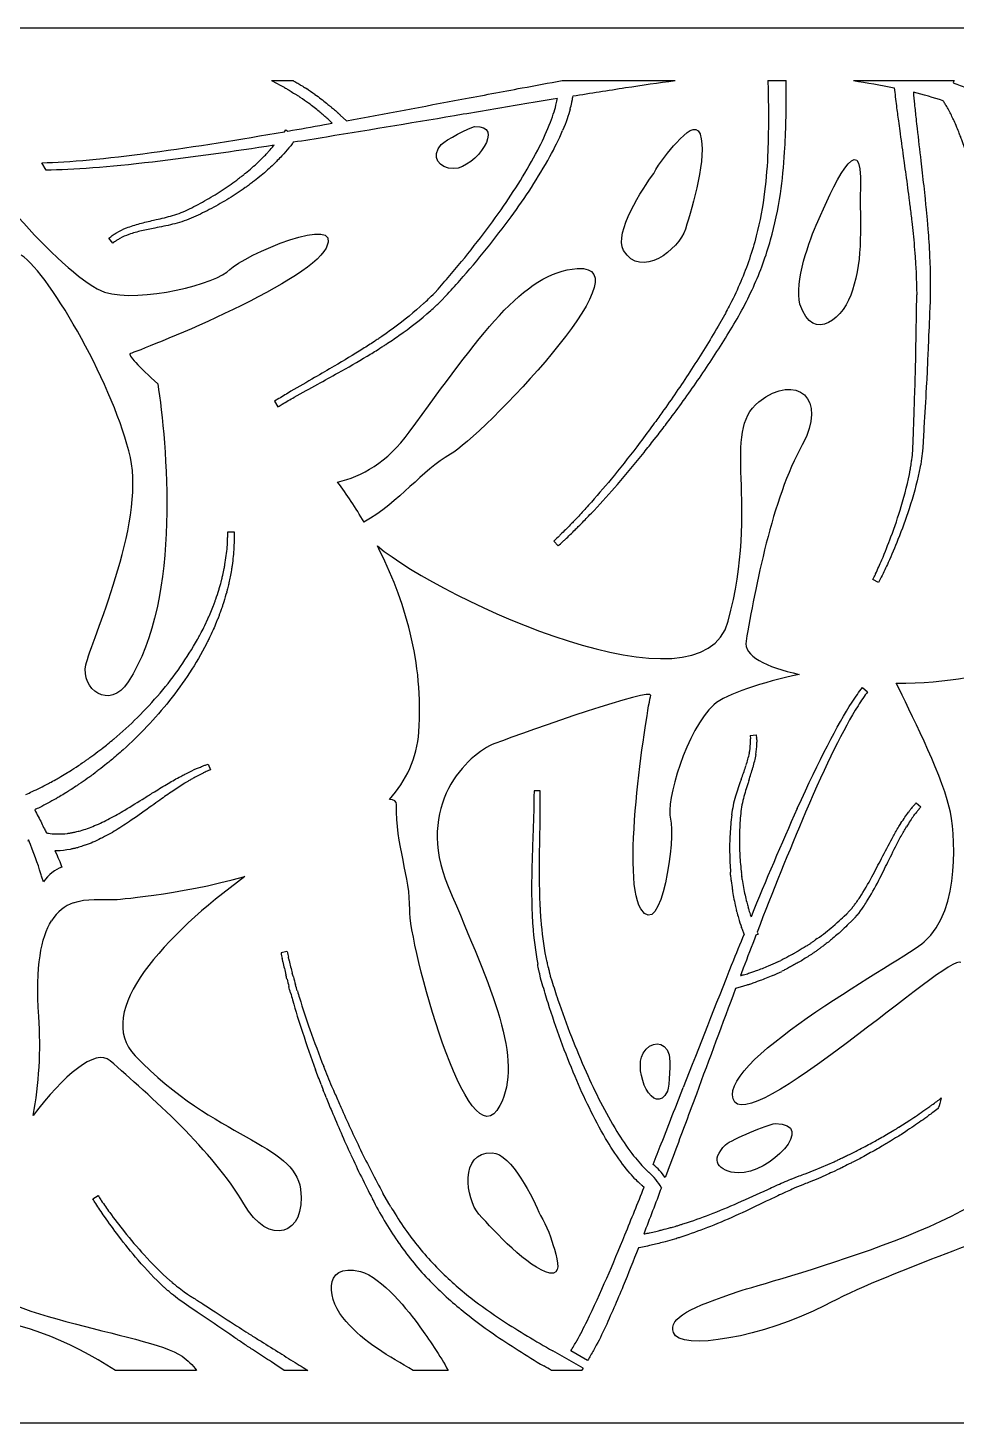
# Model space of a CAD drawing. Header units: metres. Extents: x -136 to 12250, y 0 to 1406.
# Drawn here: x 7691 to 8627, y 0 to 1406 of the extents above; entities that cross this region are included whole.
import ezdxf

# ---------------------------------------------------------------- set-up
doc = ezdxf.new("R2010")
doc.units = ezdxf.units.M
doc.layers.add('PDF_Geometry', color=7, linetype='Continuous')

msp = doc.modelspace()

# ---------------------------------------------------------------- linework, layer by layer
at = {"lineweight": -2}
for p, q in [((0, 1406.3), (12250, 1406.3)), ((7709.5, 1262.9), (7705.3, 1270.4)), ((8532.5, 741.3), (8537.7, 737.1)), ((12250, 0), (0, 0))]:
    msp.add_line(p, q, dxfattribs=at)
for points in [[(7936.8, 1353.2), (7958.5, 1353.2)], [(8230, 1353.2), (8343.6, 1353.2)], [(8437.2, 1353.2), (8455.7, 1353.2)], [(8523.4, 1353.2), (8625, 1353.2)], [(7861.2, 53.1), (7779.4, 53.1)], [(7973.4, 53.1), (7949.7, 53.1)], [(8114.8, 53.1), (8079.6, 53.1)], [(8249.4, 53.1), (8219, 53.1)]]:
    msp.add_lwpolyline(points, dxfattribs=at)
at = {"layer": 'PDF_Geometry', "lineweight": -2}
for p, q in [((8419.3, 693.2), (8425.4, 693.8)), ((8425.7, 691.5), (8425.7, 691.4)), ((8426, 688.6), (8426.1, 688.4)), ((8426.1, 684.7), (8426.1, 684.6)), ((8410.2, 648.5), (8411, 650.7)), ((8418.1, 647.8), (8417.3, 645.2)), ((8398.7, 574.3), (8398.7, 574.3)), ((8399.9, 550.9), (8399.8, 551.7)), ((8410.3, 556.5), (8410.5, 555.1)), ((8410.8, 552.1), (8410.9, 551)), ((8412.7, 539.9), (8412.7, 539.7)), ((8415.9, 525), (8415.9, 524.9)), ((8405.9, 515.4), (8405.6, 516.7)), ((8419.5, 512.8), (8419.5, 512.8)), ((8410.8, 499.2), (8410.7, 499.5)), ((8413.2, 492.9), (8413.2, 493)), ((7952.4, 475.4), (7946.4, 474)), ((7986.8, 341.4), (7989, 335.7)), ((7989, 335.7), (7989, 335.7)), ((8313.2, 256.6), (8313.2, 256.6)), ((8308.8, 240.8), (8308.9, 240.7)), ((8055.2, 221.2), (8049.1, 231.9)), ((8251, 55.5), (8220.3, 72.8)), ((8255.5, 63.1), (8238.5, 72.7)), ((8211.3, 57.7), (8211.5, 57.6))]:
    msp.add_line(p, q, dxfattribs=at)
for points in [[(7936.8, 1353.2), (7938.3, 1352.5, 0.000312), (7946.9, 1347.9, 0.001137), (7948.2, 1347.2, -0.003379), (7949.4, 1346.6), (7949.9, 1346.3, -0.006011), (7951.8, 1345.1, 0.004132), (7954.7, 1343.4, -0.001209), (7956.7, 1342.1, 0.002815), (7961.5, 1339.2, 0.002755), (7962.6, 1338.4)], [(7958.5, 1353.2, -0.000178), (7962.2, 1351.1, 0.001177), (7966.2, 1348.7), (7967.1, 1348.2, 0.001776), (7968.3, 1347.5)], [(7992.1, 1330.5, 0.003556), (7995.3, 1327.9, 0.002838), (7997.4, 1326.2, -0.008372), (8001.3, 1323), (8001.4, 1322.9, -0.001179), (8004.2, 1320.4, -0.00019), (8006.1, 1318.5), (8012.3, 1312.8, 0.001304), (8128.6, 1334.4, -0.000298), (8189.4, 1345.8, -0.001305), (8230, 1353.2, -0.001305)], [(8437.2, 1353.2), (8437.4, 1343.8, -0.015731), (8437.2, 1282.1, -0.021161), (8433.9, 1241.3, -0.032185), (8425.5, 1196.6, -0.037617), (8409.9, 1150.6, -0.01899), (8399.3, 1127.9, -0.00832), (8395.3, 1120.3, 0.002628), (8393.4, 1116.7), (8387, 1105.6, -0.01183), (8360.3, 1062.3, -0.009202), (8332.5, 1021.3, -0.005826), (8324.1, 1009.7, 0.002446), (8318.7, 1002.2, 0.000161), (8305.1, 984.1, -0.00922), (8279.2, 951.6, -0.009613), (8256.4, 925.1, -0.000532), (8251.3, 919.5, 0.000757), (8246.6, 914.3, -0.003805), (8240.8, 908.3, 0.002208), (8238, 905.3, -0.011867), (8228.3, 895.7, 0.002658), (8225.7, 893.1, -0.001086), (8221.3, 888.8), (8225.7, 884.1, -0.000529), (8230.3, 888.4, -0.001916), (8232.8, 890.7, 0.012509), (8243, 900.5, -0.001253), (8246.1, 903.6, 0.005002), (8251.8, 909.3, -0.000022), (8256.5, 914.3, 0.00084), (8262, 920, 0.009393), (8285.6, 946.2, 0.008911), (8312.4, 978.4, -0.000816), (8322.6, 991.3), (8326.5, 996.2), (8326.5, 996.3, -0.002295), (8331.6, 1003, 0.006532), (8340.9, 1015.3, 0.009593), (8369.9, 1055.9, 0.01217), (8397.9, 1099.2, 0.032801), (8422.6, 1145.1, 0.037733), (8440, 1192.7, 0.031896), (8449.8, 1239.1, 0.020595), (8454.1, 1281.2, 0.015839), (8455.8, 1343.8), (8455.8, 1344, -0.000198), (8455.7, 1353.2, -0.000198)], [(8237.9, 1324.5, 0.015388), (8239.5, 1331, -0.001916), (8239.9, 1332.8), (8240, 1333, -0.001839), (8240.4, 1335.6, 0.00272), (8240.8, 1337.7, -0.002577), (8293.8, 1346.1, -0.008086), (8343.6, 1353.2, -0.008086)], [(8523.4, 1353.2, -0.015392), (8564.6, 1345.9, -0.00022), (8566.8, 1327.7, 0.0044), (8568.8, 1312.5, -0.00113), (8570.1, 1302.6, -0.000327), (8573.7, 1276.9), (8574.6, 1270.3, 0.001559), (8576.3, 1258.4, -0.005247), (8579.7, 1232.1, 0.001909), (8580.6, 1225.7, -0.006344), (8582.3, 1211.3), (8583.2, 1202.2, 0.000303), (8584.6, 1189.5, -0.003585), (8585.6, 1175.7, 0.001013), (8586.2, 1167, -0.001402), (8586.4, 1164.4, 0.000282), (8586.6, 1161.4, 0.002291), (8586.7, 1157.7, 0.000013), (8586.8, 1155.7, 0.001163), (8587.1, 1144.1, 0.001369), (8587.2, 1141.4, 0.000456), (8587.3, 1138.2, 0.005751), (8587.3, 1137.1)], [(8625, 1353.2, -0.003186), (8624, 1351, -0.010172), (8638.4, 1345.5, 0.000516), (8644.8, 1342.9, -0.000581), (8649.2, 1341.1, 0.019511), (8651, 1342.2), (8651.2, 1342.4)], [(7974.2, 1330.3), (7974.2, 1330.3, 0.001121), (7965.8, 1336.3), (7965.7, 1336.4)], [(8621, 1320.7), (8620.9, 1320.8, 0.001391), (8618.2, 1325.9, -0.001675), (8616.9, 1328, 0.004767), (8615.8, 1329.8, 0.000069), (8614, 1332.8, 0.018124), (8583.9, 1341.5, 0.000277), (8585, 1329.6, 0.004873), (8586.6, 1314.6, -0.001512), (8587.7, 1304.8, -0.000185), (8591.4, 1272.4, 0.001338), (8592.8, 1260.2, -0.005059), (8595.7, 1233.9, 0.002385), (8596.4, 1226.1, -0.006845), (8597.7, 1212.8), (8598.5, 1203.3, -0.000017), (8599.5, 1190.8), (8599.5, 1190.7, -0.003851), (8600.2, 1176.5, 0.001054), (8600.6, 1167.8), (8600.7, 1165.9, -0.000786), (8600.9, 1162), (8600.9, 1161.9), (8600.9, 1161, -0.000743), (8600.9, 1156, -0.001578), (8600.9, 1147.1), (8600.9, 1144.2, 0.002229), (8600.9, 1140.9, -0.001055), (8600.9, 1138.2)], [(8223.5, 1328.3), (8223.5, 1328.3, 0.014293), (8224.8, 1334, -0.002001), (8225, 1335.1, 0.000555), (8192.3, 1329.7, 0.000359), (8129.9, 1319.2, -0.002036), (7992.2, 1296.3, -0.001175), (7958.8, 1291), (7958.8, 1291, 0.004036), (7957.7, 1289.5, -0.013767), (7954.5, 1285.6), (7954.2, 1285.3, -0.016338), (7947.3, 1277.3, -0.013333), (7942.6, 1272.5), (7941.7, 1271.5, -0.011622), (7937.4, 1267.3, -0.018304), (7924.9, 1256.4, -0.01121), (7917.8, 1250.8, 0.001663), (7914.2, 1248), (7913.5, 1247.5, 0.001407), (7910.3, 1245.3, -0.015252), (7893.9, 1234.5), (7893.9, 1234.4, -0.014959), (7876.3, 1224.4, -0.015256), (7858.2, 1215.5, -0.045045), (7839.3, 1208.9, -0.017022), (7821.4, 1205), (7819.1, 1204.5, 0.010475), (7805.8, 1201.8, 0.028846), (7793, 1198.1, 0.037942), (7784, 1194.1, 0.002451), (7780.8, 1192.2, 0.006375), (7779.6, 1191.3, -0.007551), (7778.6, 1190.6, -0.00509), (7776.7, 1189.2), (7772.8, 1194.3, 0.00036), (7774.7, 1195.8), (7774.8, 1195.8, 0.004235), (7775.4, 1196.4, -0.012799), (7777.1, 1197.6), (7777.3, 1197.8, 0.002745), (7779, 1198.8, -0.000179), (7780.5, 1199.8), (7780.6, 1199.9, -0.038702), (7790.5, 1204.7, -0.029364), (7804, 1209.1, -0.010031), (7817.8, 1212.4), (7820.5, 1213.1, 0.016658), (7837, 1217.2, 0.044392), (7854.2, 1223.9, 0.014381), (7871.5, 1233.2, 0.014734), (7888.2, 1243.4, 0.016664), (7903.6, 1254.4), (7904.7, 1255.3, 0.000334), (7907.2, 1257.1), (7908.1, 1257.8, -0.002572), (7910.7, 1260, 0.01109), (7917.1, 1265.4), (7917.3, 1265.5, 0.01788), (7928.7, 1276.3), (7928.8, 1276.3, 0.013597), (7932.4, 1280.1, -0.001366), (7933.5, 1281.3, 0.015526), (7937.6, 1285.9), (7937.7, 1286, 0.00697), (7939.4, 1288, -0.008938), (7816.9, 1271.1)], [(7815.7, 1280.6, 0.009362), (7949.9, 1301.7), (7951.3, 1303.7), (7953.2, 1302.3, 0.001306), (7990.1, 1308.8, 0.000146), (7998.1, 1310.2, 0.001346), (7995.7, 1312.5), (7993.6, 1314.6, 0.007886), (7989.6, 1318, -0.000709), (7988, 1319.3, -0.003198), (7984.8, 1322)], [(8095.1, 1133.1, -0.005698), (8097.9, 1135.9), (8099.7, 1137.7), (8101.1, 1139), (8101.2, 1139.1), (8101.3, 1139.3), (8104.8, 1143.1, 0.005947), (8118.4, 1158.8, 0.011236), (8144.4, 1190.9, 0.01167), (8168.2, 1223.1, 0.032297), (8205.2, 1283.1, 0.025279), (8216.8, 1308.3)], [(8624.2, 1314.1), (8624.2, 1314.1, -0.000846), (8623.4, 1315.8)], [(8729, 1128.3, 0.011168), (8691.5, 1179.3), (8689.7, 1181.7, -0.003434), (8672, 1205.1, -0.047203), (8655.5, 1233.3, -0.024525), (8644.2, 1261, -0.000355), (8635.5, 1285.8, 0.00379), (8632.7, 1293.4, 0.000209), (8631.6, 1296.5, -0.001234), (8630.2, 1300.1, 0.011927), (8627.8, 1306, -0.000044), (8627, 1307.9)], [(8090.6, 1128.8), (8090.5, 1128.8, -0.029316), (8059.8, 1103.7, -0.009835), (8047.9, 1095.3, 0.001391), (8044.2, 1092.7, 0.000554), (8040.5, 1090.2, -0.007401), (8028.8, 1082.8, -0.008883), (8000.1, 1065.4, -0.000788), (7980.3, 1053.9, 0.003317), (7956.4, 1040, 0.004412), (7944.2, 1032.6), (7939.9, 1030), (7943.3, 1024.5, -0.002464), (7947.6, 1027.1, -0.0057), (7959.8, 1034.1, -0.003316), (7983.4, 1047.2, 0.001054), (8003.9, 1058.6, 0.008472), (8033.3, 1075.5, 0.006377), (8045.2, 1082.8, -0.001713), (8049, 1085.3), (8049.1, 1085.3, 0.000293), (8052.1, 1087.3, 0.009533), (8065.2, 1096.2, 0.029692), (8097.3, 1121.4, 0.016441), (8102.3, 1125.9, -0.004905), (8105, 1128.4), (8108.3, 1131.6), (8112.5, 1136.1, 0.006473), (8126.6, 1151.7, 0.011969), (8153.6, 1183.7, 0.012091), (8178.3, 1215.8, 0.0327), (8217.5, 1276.6, 0.024928), (8230.3, 1302.9)], [(8583.2, 980), (8583.5, 984), (8583.7, 987.9, -0.003371), (8583.8, 992.1, -0.001146), (8584, 998.1, 0.001491), (8584.2, 1003.2, -0.000165), (8584.7, 1018.6, 0.000448), (8585.7, 1049.2, 0.000369), (8586, 1059.9), (8586.1, 1061, 0.000712), (8586.3, 1072.9, 0.000475), (8586.7, 1096.7), (8586.7, 1099.1, -0.000239), (8587.1, 1120.6), (8587.1, 1123.2, 0.000005), (8587.3, 1132.5), (8587.3, 1135.4)], [(8600.9, 1137.2, -0.009905), (8600.9, 1135.1), (8600.8, 1132.1, -0.000604), (8600.3, 1120.3, -0.000165), (8599.7, 1104.9), (8599.3, 1096.4, 0.000654), (8598.5, 1076.4), (8598.3, 1072.5, -0.002004), (8597.8, 1060.6, -0.001352), (8597.2, 1048.8, -0.00027), (8594.9, 1009.1), (8594.5, 1002.7, -0.00049), (8594.1, 995.1), (8593.4, 983.3), (8593.1, 979.8)], [(8591.8, 969.7, -0.002074), (8591.1, 965.1), (8590.9, 964.4), (8590.5, 962.3, -0.000241), (8589.9, 959.3, -0.028324), (8579.6, 921.5, -0.015818), (8568.4, 890.6, -0.012172), (8558.5, 867.3, -0.010256), (8551.5, 852.6, -0.003481), (8548.8, 847.4), (8543.1, 850.3, -0.000314), (8545.6, 855.4), (8545.8, 856, 0.00944), (8552.1, 870.1, 0.012107), (8561.3, 893.4, 0.015994), (8571.7, 924, 0.028154), (8580.8, 961, 0.00083), (8581.3, 964.3), (8581.6, 966, 0.001406), (8582, 968.9, -0.001267), (8582.3, 971.1), (8582.3, 971.2)], [(7892.1, 882.9), (7892.1, 883, 0.020531), (7892.6, 892.2, -0.004628), (7892.7, 894.4, -0.002091), (7892.8, 898.5), (7899, 898.5, -0.003005), (7899, 894.3, 0.004295), (7899, 892, -0.021749), (7898.8, 882.5)], [(7885.9, 847.5, -0.003031), (7886.3, 849), (7886.7, 850.8, 0.002706), (7887.7, 854.7, 0.007), (7889.1, 861.5, -0.002345), (7889.9, 865.4)], [(7897.1, 864.3), (7897.1, 864.1, 0.004062), (7896.4, 859.9, -0.005885), (7895.2, 853.1), (7895.2, 853, -0.000682), (7893.9, 847.1), (7893.7, 846.1)], [(7689.2, 633.7, 0.011162), (7695.5, 636.6), (7695.6, 636.6, 0.014075), (7711.3, 644.3, -0.003831), (7714.5, 646.1, 0.00827), (7720.8, 649.5, -0.003935), (7724.3, 651.6, 0.011858), (7731.1, 655.7, -0.002576), (7733.1, 656.9, 0.010918), (7742.1, 662.8, -0.00082), (7747.3, 666.3), (7747.9, 666.6, -0.002268), (7750.6, 668.6, 0.000692), (7753.7, 670.8), (7753.7, 670.8, 0.011742), (7761.8, 676.8, -0.003416), (7765.6, 679.6), (7766.4, 680.3, -0.001049), (7771.6, 684.4, 0.011575), (7777.6, 689.4), (7777.7, 689.4, 0.019696), (7801.7, 711.3, 0.019812), (7824.5, 735.9, 0.022229), (7845, 762.5, 0.02604), (7862.2, 790), (7862.3, 790.1, 0.001764), (7863.2, 791.7, -0.002722), (7864.2, 793.5, -0.003716), (7865.6, 796.3), (7866, 796.9, -0.000934), (7869.5, 803.8), (7872.6, 810.7, -0.001599), (7873.6, 812.8), (7874.2, 814), (7875.6, 817.5, 0.000528), (7878.3, 824, -0.000083), (7879.6, 827.6, 0.000319), (7880.6, 830.5), (7880.6, 830.6)], [(7883.6, 839.7, -0.004066), (7884.7, 843.1), (7884.7, 843.1)], [(7888.6, 827.8, -0.002149), (7887.5, 824.1, 0.000984), (7886.5, 821.1), (7886.4, 820.9, 0.000049), (7885, 817.1, -0.000245), (7883.9, 814.1, 0.001764), (7883.2, 812.2, -0.00124), (7882.6, 810.5), (7882.5, 810.4, 0.00404), (7881.1, 807, -0.000396), (7878.1, 799.9), (7878, 799.7, 0.00082), (7875.2, 793.9), (7874.7, 792.6, -0.001031), (7873, 789), (7872.9, 788.9), (7872.3, 787.8, -0.002658), (7871.1, 785.4, -0.02713), (7854.2, 756.3, -0.022857), (7833.9, 728.2, -0.01975), (7811.2, 702, -0.020163), (7787.1, 678.6, -0.012256), (7781, 673.2, -0.000094), (7775, 668.1), (7774.9, 668, 0.003631), (7770.6, 664.6, -0.012077), (7762.8, 658.4, 0.001267), (7759.1, 655.6), (7756.9, 653.9, 0.000166), (7754.5, 652.1, -0.001534), (7751.1, 649.7, -0.010992), (7742.7, 643.9, 0.001409), (7739.9, 642, -0.01208), (7732.9, 637.5, 0.004011), (7729.4, 635.2, -0.008344), (7723.3, 631.6, 0.003649), (7719.6, 629.4), (7719.5, 629.4, -0.014596), (7703.1, 620.6, -0.007158), (7698.1, 618.1, -0.009905), (7704.9, 604.9, 0.00043), (7707.8, 599, -0.001807), (7709.9, 594.9, 0.019011), (7711.9, 594.6), (7712.1, 594.5)], [(7865.2, 661.3, -0.016232), (7869.6, 663.1, 0.006618), (7870.9, 663.5), (7871, 663.6, -0.004686), (7873.1, 664.3), (7875.3, 658.6, 0.000321), (7873.3, 657.7, -0.003751), (7872.1, 657.2, 0.015144), (7868, 655.3), (7867.9, 655.2, 0.012286), (7859.7, 651, 0.00009), (7857.9, 650, 0.001787), (7854.7, 648.2, 0.000706), (7851.7, 646.3, -0.001655), (7849.3, 644.9, 0.00846), (7837.3, 637.1, 0.005559), (7824.2, 628, 0.001433), (7816.2, 622.2, -0.006632), (7795.4, 607.6, -0.013946), (7780.2, 597.7, -0.022462), (7764.5, 589.1, -0.028742), (7748.9, 582.4), (7748.7, 582.4, 0.003048), (7746.6, 581.7)], [(7741.8, 596.5, -0.006037), (7744.2, 597.1, 0.027543), (7758.5, 602.2, 0.021744), (7773.6, 609.3, 0.013594), (7788.9, 617.9, 0.006224), (7809, 630.3, -0.001841), (7818.7, 636.3, -0.006465), (7832.6, 644.7, -0.010385), (7845.3, 651.9, -0.002207), (7849.4, 654), (7851.1, 654.9, -0.003873), (7856.4, 657.5)], [(8214.6, 464.5), (8214.6, 464.6, -0.029328), (8209.1, 502.3, -0.009999), (8208, 516.2, 0.001169), (8207.8, 520.5, 0.00092), (8207.6, 524.8, -0.006964), (8207.2, 538.1, -0.008832), (8207, 570.3, -0.000808), (8207.4, 592.3, 0.003223), (8207.7, 618.8, 0.004126), (8207.7, 632.5), (8207.6, 637.3), (8201.5, 637.3, -0.002815), (8201.4, 632.5, -0.005996), (8201.2, 618.9, -0.003441), (8200.3, 593, 0.000885), (8199.6, 570.5, 0.008357), (8199, 538, 0.006235), (8199.2, 524.6, -0.000886), (8199.3, 520.2), (8199.3, 520.1, -0.000045), (8199.4, 516.7, 0.009647), (8200.2, 501.5, 0.029653), (8205.2, 462.7)], [(8582.3, 620, -0.003757), (8584.7, 622.7, -0.003447), (8586.7, 625.1), (8591.4, 621.1, -0.003416), (8589.4, 618.7), (8589.3, 618.6, -0.002039), (8587.1, 615.9)], [(8475.3, 615.9, 0.009379), (8426.4, 495), (8427.3, 492.8), (8425.2, 491.9, 0.001219), (8412.4, 458.4, 0.000502), (8409.6, 451.1, 0.000276), (8412.7, 451.9), (8415.4, 452.6, 0.007999), (8420.2, 454.3, 0.000531), (8422.1, 454.9, -0.003332), (8425.8, 456.2)], [(7720.2, 593.8, 0.037274), (7731.1, 594.4, 0.002884), (7732.7, 594.6, -0.00267), (7734.3, 594.9, -0.00281), (7737.5, 595.5)], [(8522.6, 519.8), (8522.6, 519.9, -0.005094), (8524.1, 521.8, 0.009116), (8526.4, 524.7), (8526.9, 525.5, -0.001197), (8529.9, 529.8, 0.021381), (8542.1, 550.7, 0.004055), (8551.8, 569.2, -0.00702), (8562.4, 589.4, -0.006541), (8565.2, 594.2, 0.00486), (8566.9, 597.4, -0.007908), (8570, 602.5, 0.000785), (8571.3, 604.5), (8571.3, 604.6)], [(8529.3, 514.7, -0.003243), (8530.6, 516.3, 0.011287), (8533.2, 519.9), (8533.3, 520, 0.001407), (8536.8, 525.3), (8536.8, 525.3, 0.021273), (8549, 547.1, 0.00373), (8558.2, 565.5, -0.007472), (8568.6, 586.1, -0.007318), (8571.5, 591.6, 0.001543), (8572.9, 594.1, -0.007886), (8575.6, 598.8, 0.001338), (8577, 601.1)], [(7741.1, 580, 0.001968), (7737.5, 579.1), (7737.3, 579.1, 0.000541), (7733.8, 578.3, -0.038071), (7720.4, 576.8), (7720.3, 576.8, -0.003663), (7718.5, 576.7)], [(7706.8, 545.6, 0.004351), (7705.6, 549.3, -0.000588), (7704.3, 553.6)], [(8495.4, 494.6), (8495.4, 494.6, 0.000336), (8502.8, 500.7), (8505.1, 502.5), (8507.2, 504.5, 0.000858), (8514.3, 511.1), (8516.7, 513.3)], [(8522.6, 507), (8517.3, 501.8, -0.000312), (8511.1, 495.9), (8511, 495.7, 0.000936), (8506.9, 492.2, -0.000738), (8501.3, 487.5)], [(8520.1, 516.9, 0.007144), (8518.6, 515.3, 0.00815), (8517.8, 514.4)], [(8526.4, 511.2, 0.007691), (8525.1, 509.6), (8525, 509.5)], [(8487, 488.3), (8485.7, 487.4, -0.001532), (8483.1, 485.6, 0.002038), (8480.7, 483.8), (8480.5, 483.7, 0.004472), (8478.3, 482.1), (8477.5, 481.6, -0.002722), (8475.9, 480.7), (8473.9, 479.5, 0.000448), (8465.9, 474.6, 0.002153), (8464.7, 473.9, -0.002091), (8463.6, 473.2), (8463.1, 472.9, -0.004531), (8461.2, 472, 0.003146), (8458.4, 470.5, -0.003952), (8456.3, 469.4, 0.002429), (8451.5, 467, 0.002753), (8450.3, 466.3)], [(8492.9, 480.9, 0.001398), (8491.2, 479.7, -0.000168), (8488.9, 478, -0.001067), (8486.2, 476, -0.005525), (8484.9, 475, 0.002208), (8483.8, 474.2), (8483.7, 474.2), (8483.6, 474.1, -0.003446), (8481.1, 472.5, 0.000849), (8471.1, 466.1), (8471, 466.1, 0.003077), (8469.7, 465.3, -0.002369), (8468.6, 464.6), (8468.4, 464.5), (8467.8, 464.2, -0.003076), (8465.9, 463.1, 0.000664), (8461, 460.5, 0.000948), (8457, 458.3), (8456.2, 457.9, 0.005331), (8455, 457.2)], [(8437.9, 460.8), (8438, 460.9, 0.000969), (8447, 464.8), (8447.1, 464.8)], [(8288.9, 263.6, -0.024685), (8273.6, 287, -0.032664), (8242.9, 349.3, -0.012096), (8228.6, 385.5, -0.011995), (8215.6, 423.5, -0.006584), (8209.8, 442.8), (8208.1, 448.5), (8207.2, 452.9, 0.005699), (8206.4, 456.3)], [(8215.9, 458.7, -0.005757), (8216.8, 455), (8217.4, 452.6), (8217.8, 450.8), (8217.8, 450.7), (8217.8, 450.7), (8217.9, 450.5), (8219.4, 445.7, 0.005932), (8225.5, 426.8, 0.011107), (8239.1, 389.5, 0.011625), (8253.9, 354.1, 0.032329), (8285, 294, 0.025267), (8300.1, 271.9)], [(8429.3, 446, 0.00389), (8425.6, 444.7, 0.001784), (8423.1, 443.8, -0.009617), (8418.6, 442.1), (8418.4, 442.1, -0.000032), (8415, 441.1, 0.001371), (8412.5, 440.4), (8404.7, 438.1, 0.001317), (8365.1, 331.6, -0.000354), (8344.4, 276, -0.001024), (8333.8, 247.5, -0.001024)], [(8569, 298.2), (8569.1, 298.2), (8580.4, 305.5, 0.016702), (8595.4, 315.6, -0.001485), (8599.6, 318.6, 0.000073), (8602.6, 320.7, -0.001017), (8607.5, 324.2, 0.001151), (8612, 327.7, 0.001151)], [(8609, 317.1), (8603.6, 313.1, 0.002649), (8599.2, 309.9, -0.016705), (8584.3, 299.4, -0.001511), (8575.9, 293.7), (8573.2, 291.9)], [(8529.9, 276.1), (8529.9, 276.1, -0.001168), (8543.9, 283.5, 0.016048), (8549.6, 286.7), (8550.4, 287.2, 0.001875), (8556.9, 290.9), (8564.3, 295.3)], [(8567.9, 288.6), (8567.1, 288.1, -0.000943), (8562.8, 285.5), (8560.9, 284.3, -0.001373), (8557.6, 282.3, -0.000376), (8554.5, 280.4), (8553.6, 279.9, -0.016265), (8547.7, 276.4, -0.0002), (8533.9, 268.8)], [(8329.9, 237.2, -0.001677), (8312.1, 190.6, 0.001832), (8313.2, 190.9), (8313.3, 190.9, 0.000482), (8317.9, 191.8), (8321.3, 192.5, 0.008811), (8327, 193.9, -0.002766), (8330.6, 194.8, 0.010749), (8339, 197, 0.000256), (8341.1, 197.6, -0.002028), (8343.6, 198.3, 0.00655), (8346.8, 199.2, -0.001664), (8350.3, 200.3, 0.000067), (8352.8, 201.1, 0.014974), (8378.6, 210.2, 0.010844), (8407, 222, 0.004186), (8437.1, 235.6, -0.00339), (8452.7, 242.6, -0.001401), (8460.5, 245.9), (8460.8, 246), (8468.9, 249.1, -0.002805), (8474.9, 251.4, 0.008808), (8484.8, 255.2), (8504.2, 263.5, -0.001237), (8507.9, 265.3, 0.000981), (8511.3, 267, -0.000233), (8515.4, 268.9, -0.001131), (8519.5, 270.9)], [(8522.9, 263, 0.002531), (8519.2, 261.2, 0.000396), (8511.7, 257.4, -0.003022), (8507.9, 255.5), (8507.8, 255.5), (8504, 253.7, 0.000723), (8497, 250.6, -0.000734), (8488.4, 246.7, -0.009453), (8478.1, 242.5, 0.002381), (8472.4, 240.2), (8464.5, 237), (8463.2, 236.4, 0.000604), (8456.8, 233.5, 0.003691), (8441.4, 226.3), (8439, 225.2, -0.004252), (8411.4, 212.1, -0.010778), (8382.8, 199.6, -0.014304), (8356.5, 189.8), (8350.5, 187.7, -0.008111), (8346.7, 186.6, 0.004567), (8344.6, 185.9), (8343, 185.4, -0.013216), (8333.7, 182.8, 0.000798), (8330.8, 182, -0.009259), (8324, 180.3, -0.00128), (8317.9, 178.9), (8315.8, 178.4, -0.014425), (8309.3, 177.1), (8307.1, 176.7, 0.001587), (8306.7, 176.6, -0.004659), (8291.3, 138.2, -0.012024), (8272.2, 94.4, -0.019074), (8261.4, 73.3, -0.004128), (8255.5, 63.1, -0.004128)], [(7836.1, 130.4, -0.002693), (7832.7, 133.3), (7832.1, 133.7), (7830.6, 135.1, -0.000848), (7828.4, 137.1, -0.028299), (7802.4, 164.2, -0.0158), (7782.6, 188.7, -0.012045), (7768.3, 208.4, -0.010036), (7759.6, 221.4, -0.003596), (7756.6, 226.1), (7761.9, 229.4, 0.000714), (7764.8, 224.9), (7765.2, 224.4, 0.009226), (7773.7, 212.2, 0.012125), (7788.3, 193.2, 0.01621), (7808.4, 169.5, 0.028268), (7834.4, 143.8, 0.002788), (7836.8, 141.7), (7838.1, 140.6, 0.002444), (7840.3, 138.8, -0.001667), (7841.9, 137.5), (7842, 137.5)], [(7848.8, 132.4), (7852, 130.1), (7855.1, 128.1, -0.003517), (7858.5, 125.9, -0.001274), (7863.3, 122.8, 0.000868), (7867.5, 120.1, -0.000238), (7879.9, 112.1, 0.000407), (7904.6, 96.2, 0.000088), (7913.2, 90.6), (7914.1, 90, 0.000269), (7923.8, 84, 0.00029), (7943.2, 71.9), (7945.1, 70.7, -0.000243), (7962.7, 59.8), (7964.8, 58.4, -0.000264), (7972.4, 53.7), (7973.4, 53.1)], [(7949.7, 53.1, -0.000145), (7943.6, 57.1), (7936.7, 61.6, 0.000875), (7920.7, 72.2), (7917.5, 74.2, -0.001626), (7908, 80.5, -0.001219), (7898.6, 86.9, -0.000234), (7867, 108.4), (7862, 111.8, -0.000682), (7855.9, 116), (7846.5, 122.4), (7843.8, 124.3)], [(8251, 55.5, -0.000861), (8249.7, 53.5, -0.000162), (8249.4, 53.1)]]:
    msp.add_lwpolyline(points, format="xyb", dxfattribs=at)
for points in [[(8368.8, 1299.5), (8368.9, 1299.3)], [(8530.5, 1244.6), (8530.5, 1244.1)], [(8217.8, 151.1), (8217.5, 151.2)]]:
    msp.add_lwpolyline(points, dxfattribs=at)
for centre, radius, start, end in [((5917.1, -1629.7), 3615.5, 55.2011, 55.3655), ((8214.2, 752.4), 333.7, 164.6453, 165.1981), ((8511.4, 700.8), 92.4, 184.7642, 186.2029), ((8450.6, 692.8), 31.1, 183.6381, 185.7889), ((8363, 684.4), 56.8, 3.9536, 5.374), ((8800.6, 740.5), 378.1, 187.1051, 187.4514), ((8446.1, 693.5), 20.4, 185.8849, 188.1952), ((8387.4, 685.4), 38.8, 4.8001, 7.7719), ((8310.9, 697.3), 109.9, 341.8201, 348.4466), ((8356.8, 687.4), 62.9, 348.8985, 357.5656), ((8102.2, 689.4), 317.5, 359.1448, 359.7909), ((8356.7, 685.1), 69.4, 350.83, 359.6008), ((8635.4, 692.6), 209.4, 181.1455, 181.6789), ((8089.6, 676.5), 336.7, 1.3898, 1.6937), ((8123.3, 758.5), 307.2, 339.4503, 341.8838), ((8311, 693.4), 115.9, 343.6822, 350.3856), ((8652.6, 557.2), 259, 159.365, 163.2518), ((8097.3, 755.6), 338.4, 341.4193, 343.7433), ((8653.3, 565.6), 249.1, 161.3531, 165.1007), ((8507.3, 600.9), 107.3, 163.2156, 173.5134), ((8508.7, 604.2), 99.4, 165.1546, 175.3883), ((11505.6, -742.2), 3329.9, 155.8601, 157.9036), ((8714.2, 578), 315.4, 173.6226, 177.1368), ((8736.1, 587.3), 327.5, 175.6415, 178.9355), ((8524.4, 658.5), 69.4, 322.1614, 323.6856), ((8523.2, 658.2), 76.5, 322.8631, 324.5121), ((8728.4, 576.5), 329.8, 177.0048, 180.3751), ((8734.4, 587.5), 325.8, 178.96, 182.2701), ((7824.8, 542.5), 140.6, 161.1792, 161.841), ((8711.7, 578.4), 313, 180.7628, 184.2156), ((8683.6, 586.7), 275, 182.5336, 186.3069), ((8055.5, 526.5), 345.2, 4.1853, 4.8061), ((7882.3, 491.8), 521, 6.0287, 6.5089), ((11867.6, 942.5), 3478.8, 186.3947, 186.4435), ((7922.7, 479.8), 493.4, 7.9249, 8.298), ((8592.8, 566.9), 193.6, 186.0491, 188.6271), ((8615.6, 568.8), 216.4, 188.2242, 192.4316), ((8593.6, 573.3), 183.9, 187.9366, 190.4575), ((8615.2, 576), 205.7, 190.1636, 194.3652), ((8530.3, 548.9), 128.8, 191.9389, 194.4943), ((8509.6, 547.6), 96.4, 193.5872, 196.6276), ((8519.7, 543.2), 117.1, 193.7346, 196.8908), ((8557.7, 552.1), 156.1, 195.9698, 199.6813), ((8325.7, 492.7), 95.6, 15.6924, 16.6057), ((8507.6, 543.4), 93.3, 195.4432, 199.0875), ((8503.9, 539), 88.4, 197.2356, 198.8761), ((14472, -1964.5), 6538.2, 157.92312, 158.20781), ((8506.6, 532.1), 101.3, 198.9683, 201.7468), ((8354.7, 471.4), 62.4, 20.2342, 21.8114), ((49226.6, 9308.6), 42215, 192.07995, 192.08804), ((7607.9, 394.4), 347.7, 11.7176, 12.2637), ((8208.3, 517.4), 265.2, 191.4015, 194.3249), ((18935, 3058.9), 11282.3, 193.23767, 193.26785), ((7669.2, 400.6), 292.9, 12.9449, 13.6286), ((8225.9, 528.1), 278.3, 192.8471, 195.5489), ((7158.8, 255.3), 816.5, 13.6246, 13.9208), ((5550.2, -198.5), 2494.3, 15.062, 15.1523), ((23510.4, -5564.3), 16267.1, 158.25293, 158.72486), ((6761.1, 4178.7), 4089, 294.2756, 294.4151), ((8334.3, 538.9), 392.6, 193.4306, 194.5718), ((6599.1, 66.5), 1405.7, 15.1475, 15.4139), ((8381.9, 561.5), 437.6, 194.8023, 195.8489), ((6302.7, -58.6), 1732.1, 16.577, 16.7994), ((16747.3, 2838.8), 9114.3, 195.29973, 195.34746), ((8815.3, 672.5), 891.9, 196.0123, 198.1913), ((9823, 988.4), 1940.5, 196.5515, 196.7675), ((8810.4, 691.3), 885.3, 197.2677, 199.4414), ((9019.1, 739.1), 1106.3, 198.1753, 200.2552), ((9014.5, 764.6), 1102.2, 199.5028, 201.5732), ((3616.5, -1317.6), 4674.6, 20.7872, 20.9803), ((-619.6, -3148.8), 9296.5, 22.03689, 22.17071), ((7065.2, -64.8), 1016.3, 22.9217, 23.4257), ((-30997.6, 15718.1), 42248.4, 338.56938, 338.65174), ((7225.9, 26.8), 823.2, 21.4786, 22.0397), ((8511.8, 531.5), 558.2, 201.36, 202.8763), ((8523.8, 549.5), 566.4, 202.686, 204.0755), ((9142, 786.7), 1238, 202.4198, 204.6379), ((9181.8, 835.9), 1284, 203.7651, 205.886), ((-2740.4, 4631.8), 11894.2, 338.43881, 338.5469), ((8933.7, 692.3), 1009.3, 204.7007, 207.5133), ((8950.2, 726.5), 1027.9, 206.0355, 208.7621), ((8385.8, 328.4), 102.1, 224.6786, 227.8191), ((8274.4, 205), 73, 35.6046, 49.8007), ((8381.3, 320.8), 107.9, 223.4111, 226.8219), ((8165.5, 92.7), 206.1, 45.9414, 46.4421), ((8163.1, 68.7), 225.5, 49.0396, 49.6855), ((8274.4, 205), 64.2, 30.1426, 48.0788), ((8378.3, 399.5), 381.6, 207.0399, 214.549), ((3511.1, 2146.1), 5166.7, 337.7516, 338.3232), ((8412.3, 355.6), 154.5, 228.987, 229.7345), ((7057.1, -375.8), 1163, 30.6959, 30.8852), ((8261.7, 337.6), 237, 210.349, 212.3483), ((8329.9, 376.9), 315.7, 211.735, 216.1097), ((8329.6, 366.7), 322.9, 214.6558, 223.3078), ((8326, 373), 310.2, 215.9681, 224.5862), ((6905.8, 745.9), 1494.6, 334.5131, 338.1604), ((8346.3, 394.3), 339.6, 224.7351, 232.0988), ((8354.8, 391.7), 358.3, 223.4537, 230.7361), ((8440.8, 497.9), 494.9, 230.8075, 235.5125), ((8421.9, 490.6), 462.1, 232.0389, 236.9137), ((8682.2, 893.5), 941.7, 237.0247, 240.6316), ((7952.4, 249), 336, 330.3789, 334.2011), ((8693.6, 872), 946.5, 235.7216, 239.3617), ((7591.2, 462.5), 755.6, 328.946, 329.8455), ((-4746.4, -21820.3), 25427.3, 59.34274, 59.36259)]:
    msp.add_arc(centre, radius, start, end, dxfattribs=at)
for points in [[(7965.7, 1336.4), (7964.8, 1337.1), (7963.8, 1337.7), (7962.6, 1338.4)], [(7968.3, 1347.5), (7969.5, 1346.8), (7970.8, 1346), (7972, 1345.1)], [(7980.5, 1339.2), (7984.9, 1336.4), (7988.7, 1333.2), (7992.1, 1330.5)], [(7984.8, 1322), (7981.6, 1324.7), (7978.2, 1327.6), (7974.2, 1330.3)], [(8216.8, 1308.3), (8219.9, 1316.2), (8222.2, 1322.9), (8223.5, 1328.3)], [(8237.9, 1324.5), (8236.3, 1318.4), (8233.7, 1311.2), (8230.3, 1302.9)], [(8141.6, 1306.8), (8173.2, 1309.3), (8142.9, 1265), (8120.6, 1264.5)], [(8345, 1290.5), (8355.2, 1301.3), (8364, 1309.6), (8368.8, 1299.5)], [(8487.6, 1211.2), (8500.3, 1241), (8533.3, 1314), (8530.5, 1244.6)], [(8623.4, 1315.8), (8622.6, 1317.6), (8621.8, 1319.3), (8621, 1320.7)], [(8627, 1307.9), (8626, 1310.1), (8625.2, 1312.2), (8624.2, 1314.1)], [(8107.9, 1288.8), (8112.7, 1293.4), (8135.9, 1305.7), (8141.6, 1306.8)], [(8368.9, 1299.3), (8376.3, 1275.9), (8361.5, 1227.8), (8354.2, 1203.5)], [(7705.3, 1270.4), (7732.6, 1270.9), (7768.9, 1274.3), (7815.7, 1280.6)], [(8120.6, 1264.5), (8105.3, 1264.2), (8097.2, 1276.7), (8107.9, 1288.8)], [(8322.2, 1259.6), (8327.6, 1270.5), (8337.6, 1282.5), (8345, 1290.5)], [(7640.9, 1278.8), (7630.1, 1267), (7732, 1151.6), (7768.5, 1140.1)], [(7816.9, 1271.1), (7772, 1265.9), (7736.6, 1263.2), (7709.5, 1262.9)], [(8291.8, 1182.1), (8281.7, 1200.1), (8311.3, 1244.6), (8322.2, 1259.6)], [(8530.5, 1244.1), (8529.7, 1212.7), (8533.8, 1173.2), (8522.4, 1142)], [(7894.9, 1162.7), (7907.4, 1176.5), (8010.8, 1221.3), (7991.8, 1184.4)], [(8469.6, 1127.7), (8463.7, 1150.2), (8479.3, 1193.1), (8487.6, 1211.2)], [(8354.2, 1203.5), (8347.4, 1183), (8309.1, 1152.4), (8291.8, 1182.1)], [(7991.8, 1184.4), (7972.8, 1147.5), (7803.9, 1080.6), (7794.5, 1078.2)], [(7794.5, 973.4), (7779.4, 1041.6), (7714.9, 1156.7), (7684.5, 1177.4)], [(8245, 1163.7), (8318.4, 1168.8), (8146.9, 993.3), (8117.4, 976.7)], [(7768.5, 1140.1), (7805, 1128.6), (7882.3, 1148.8), (7894.9, 1162.7)], [(8075.6, 998.8), (8147.4, 1096.6), (8189.9, 1159.9), (8245, 1163.7)], [(8522.4, 1142), (8515.2, 1114.7), (8482.9, 1086.7), (8469.6, 1127.7)], [(8090.6, 1128.8), (8092.1, 1130.2), (8093.5, 1131.6), (8095.1, 1133.1)], [(8587.3, 1135.4), (8587.3, 1136), (8587.3, 1136.5), (8587.3, 1137.1)], [(8600.9, 1138.2), (8600.9, 1137.9), (8600.9, 1137.5), (8600.9, 1137.2)], [(7794.5, 1078.2), (7791, 1077.3), (7803.5, 1064.6), (7822.2, 1047.6)], [(8428, 1029.3), (8466.3, 1059.6), (8497.8, 1032.2), (8471.8, 986)], [(7822.2, 1047.6), (7830.7, 989.4), (7847.2, 831.7), (7792.4, 747.2)], [(8397.2, 808.3), (8429.3, 927.2), (8389.8, 999), (8428, 1029.3)], [(8003.5, 948.5), (8027.8, 953.9), (8053.4, 968.5), (8075.6, 998.8)], [(8471.8, 986), (8441.4, 932), (8424.7, 841.5), (8415.2, 788.3)], [(7749.6, 764.3), (7754.8, 788.1), (7809.6, 905.2), (7794.5, 973.4)], [(8117.4, 976.7), (8087.9, 960.1), (8066.8, 928.8), (8029.9, 908.1)], [(8582.3, 971.2), (8582.8, 974), (8583, 976.9), (8583.2, 980)], [(8593.1, 979.8), (8592.7, 976.5), (8592.4, 973.1), (8591.8, 969.7)], [(8030.1, 908.2), (8021.7, 922.5), (8012.7, 935.9), (8003.5, 948.5)], [(7889.9, 865.4), (7890.8, 871.4), (7891.8, 877.7), (7892.1, 882.9)], [(7898.8, 882.5), (7898.6, 877), (7897.9, 870.5), (7897.1, 864.3)], [(8043.5, 884.1), (8111.2, 828.5), (8370.7, 709.9), (8397.2, 808.3)], [(8085.3, 696.7), (8090.3, 766.7), (8071.3, 830.2), (8043.5, 884.1)], [(7884.7, 843.1), (7885.2, 844.6), (7885.5, 846.1), (7885.9, 847.5)], [(7893.7, 846.1), (7893.3, 844.4), (7892.9, 842.6), (7892.4, 840.8)], [(7880.6, 830.6), (7881.8, 833.6), (7882.7, 836.7), (7883.6, 839.7)], [(7891.6, 837.7), (7890.7, 834.5), (7889.8, 831.1), (7888.6, 827.8)], [(8415.2, 788.3), (8412.6, 773.3), (8435.4, 761.9), (8468.8, 754.7)], [(7792.4, 747.2), (7773.2, 717.5), (7744.4, 740.4), (7749.6, 764.3)], [(8566.7, 745.7), (8617.8, 745.9), (8665.6, 753.5), (8680.1, 769.6)], [(8468.8, 754.7), (8432, 746.7), (8395.3, 735.2), (8382.9, 724.1)], [(8620.1, 620.8), (8610.1, 660), (8580.3, 717.1), (8566.7, 745.7)], [(8319.1, 733.3), (8321.8, 742.1), (8197.6, 698.5), (8162.1, 685)], [(8309.1, 518.4), (8288.1, 552.3), (8316.4, 724.4), (8319.1, 733.3)], [(8522.2, 726.8), (8525.8, 732.2), (8529.2, 737.1), (8532.5, 741.3)], [(8537.7, 737.1), (8534.6, 733), (8531.4, 728.3), (8528.1, 723)], [(8382.9, 724.1), (8355.4, 699.7), (8333.9, 626.1), (8339.1, 608.9)], [(8466.9, 619.6), (8489, 668.5), (8507.1, 703.5), (8522.2, 726.8)], [(8528.1, 723), (8513.6, 699.9), (8496.3, 664.9), (8475.3, 615.9)], [(8055.8, 628.6), (8072.5, 647.6), (8083.4, 670.1), (8085.3, 696.7)], [(8162.1, 685), (8134.2, 674.3), (8080.7, 622.6), (8114.9, 541)], [(7856.4, 657.5), (7859.9, 659.1), (7862.8, 660.4), (7865.2, 661.3)], [(8062.8, 623.4), (8062.9, 626.9), (8060.4, 628.6), (8055.8, 628.6)], [(8076.1, 517.5), (8077, 550), (8061.7, 582.9), (8062.8, 623.4)], [(8580.3, 617.4), (8580.9, 618.3), (8581.6, 619.2), (8582.3, 620)], [(8594.8, 485), (8632.4, 517.9), (8626.1, 596.8), (8620.1, 620.8)], [(8339.1, 608.9), (8344.3, 591.8), (8330.1, 484.5), (8309.1, 518.4)], [(8571.3, 604.6), (8574.3, 609.2), (8576.8, 612.9), (8579.1, 615.9)], [(8584.2, 612), (8582, 609.1), (8579.5, 605.2), (8577, 601.1)], [(8587.1, 615.9), (8586.6, 615.3), (8586, 614.6), (8585.5, 613.8)], [(7712.1, 594.5), (7714, 594.2), (7716.7, 594), (7720.2, 593.8)], [(7737.5, 595.5), (7738.9, 595.7), (7740.3, 596.1), (7741.8, 596.5)], [(7704.3, 553.6), (7701, 563.9), (7697.4, 575.4), (7691.7, 587.8)], [(7718.5, 576.7), (7721.4, 570.4), (7723.7, 565.1), (7725.4, 560.4)], [(7746.6, 581.7), (7744.8, 581.1), (7743, 580.5), (7741.1, 580)], [(7725.4, 560.4), (7718.5, 557.7), (7712.1, 553.1), (7706.8, 545.6)], [(7909.9, 550.9), (7829.9, 492.2), (7756.6, 414.5), (7799.3, 370.3)], [(7778.3, 527.7), (7778.3, 527.7), (7841.1, 531.8), (7909.9, 550.9)], [(8114.9, 541), (8160, 433.6), (8191.1, 367.4), (8167.1, 320.1)], [(7736.7, 524.3), (7728.6, 521.3), (7721.1, 515.9), (7715, 506.3)], [(7736.7, 524.3), (7750.6, 529.4), (7766.1, 527.5), (7778.3, 527.7)], [(7702.2, 410), (7698.7, 460.8), (7704.7, 489.8), (7715, 506.3)], [(8167.1, 320.1), (8135.1, 257.2), (8075.2, 485.1), (8076.1, 517.5)], [(8516.7, 513.3), (8517, 513.6), (8517.4, 514), (8517.8, 514.4)], [(8520.1, 516.9), (8521, 517.9), (8521.9, 518.9), (8522.6, 519.8)], [(8524.2, 508.7), (8523.8, 508.2), (8523.3, 507.6), (8522.6, 507)], [(8525, 509.5), (8524.7, 509.2), (8524.5, 508.9), (8524.2, 508.7)], [(8529.3, 514.7), (8528.4, 513.4), (8527.4, 512.3), (8526.4, 511.2)], [(8487, 488.3), (8489.8, 490.3), (8492.8, 492.3), (8495.4, 494.6)], [(8402.1, 326.7), (8389.4, 368.4), (8573.5, 466.3), (8594.8, 485)], [(8501.3, 487.5), (8498.6, 485.1), (8495.7, 483), (8492.9, 480.9)], [(8214.6, 464.5), (8214.9, 462.6), (8215.4, 460.7), (8215.9, 458.7)], [(8631.6, 464.2), (8620.5, 474.3), (8414.7, 284.9), (8402.1, 326.7)], [(8447.1, 464.8), (8448.2, 465.2), (8449.2, 465.8), (8450.3, 466.3)], [(8206.4, 456.3), (8206, 458.4), (8205.5, 460.5), (8205.2, 462.7)], [(8425.8, 456.2), (8429.7, 457.5), (8433.7, 458.9), (8437.9, 460.8)], [(8442.2, 451.3), (8437.7, 449.1), (8433.2, 447.4), (8429.3, 446)], [(8455, 457.2), (8453.8, 456.6), (8452.6, 455.9), (8451.3, 455.4)], [(7696.5, 310), (7702.4, 341.5), (7704.5, 375.2), (7702.2, 410)], [(8311.5, 372.8), (8318.8, 385.5), (8333.1, 386), (8337.7, 371.3)], [(7774, 365.3), (7759.2, 378.2), (7727, 350.1), (7696.5, 310)], [(7799.3, 370.3), (7881.3, 285.2), (7960, 282.2), (7966, 235.8)], [(8336, 334.6), (8322.4, 307.4), (8300.9, 354.2), (8311.5, 372.8)], [(8337.7, 371.3), (8339.2, 365), (8337.9, 339.9), (8336, 334.6)], [(7908.8, 221.1), (7879.4, 272.9), (7813, 331.3), (7774, 365.3)], [(8612, 327.7), (8610.9, 323.4), (8610, 320.1), (8609.2, 318.1)], [(8609.2, 318.1), (8609, 317.8), (8609, 317.5), (8609, 317.1)], [(8394.5, 280.5), (8401.6, 286.4), (8436.6, 300.9), (8444.5, 301.9)], [(8444.5, 301.9), (8488.2, 302.1), (8438.2, 250.6), (8407.5, 252.2)], [(8564.3, 295.3), (8566, 296.3), (8567.6, 297.2), (8569, 298.2)], [(8573.2, 291.9), (8571.5, 290.7), (8569.7, 289.6), (8567.9, 288.6)], [(8145.9, 210.6), (8132.4, 226.2), (8126.2, 273), (8159.1, 272.5)], [(8159.1, 272.5), (8178.9, 272), (8200.9, 225.6), (8207.9, 209.2)], [(8300.1, 271.9), (8305, 265.5), (8309.4, 260.3), (8313.2, 256.6)], [(8407.5, 252.2), (8386.6, 253.3), (8378.6, 265), (8394.5, 280.5)], [(8519.5, 270.9), (8523.1, 272.6), (8526.6, 274.2), (8529.9, 276.1)], [(8533.9, 268.8), (8530.3, 266.7), (8526.5, 264.8), (8522.9, 263)], [(8302.9, 246.6), (8298.8, 250.9), (8294, 256.6), (8288.9, 263.6)], [(8408.3, 132.9), (8435.4, 142.1), (8672.9, 203.7), (8689.3, 263.5)], [(7966, 235.8), (7972.1, 189.3), (7934, 176.9), (7908.8, 221.1)], [(8217.5, 151.2), (8194.6, 156.7), (8162.3, 192.6), (8145.9, 210.6)], [(8207.9, 209.2), (8214.2, 199.4), (8219.2, 185.3), (8222.1, 175.2)], [(8679.5, 193.6), (8679.5, 193.6), (8554.7, 150.3), (8494.6, 118.7)], [(8222.1, 175.2), (8226, 161.5), (8228.4, 150.1), (8217.8, 151.1)], [(7627.7, 156.4), (7642.6, 107.3), (7811.5, 91.4), (7846.7, 67.3)], [(8012.2, 102.4), (7993.3, 121.9), (7986.2, 162.3), (8026.6, 152.9)], [(8026.6, 152.9), (8048, 146.8), (8075.6, 112.7), (8086.4, 96.9)], [(7843.8, 124.3), (7841.3, 126.2), (7838.6, 128.2), (7836.1, 130.4)], [(7842, 137.5), (7844.1, 135.7), (7846.4, 134.1), (7848.8, 132.4)], [(8342, 91.3), (8337.1, 106.7), (8359.6, 116.4), (8408.3, 132.9)], [(8494.6, 118.7), (8434.4, 87.1), (8348.1, 71.7), (8342, 91.3)], [(7779.4, 53.1), (7734.7, 81.5), (7677.1, 109.2), (7619.1, 103.9)], [(8079.6, 53.1), (8056.3, 66.9), (8029.1, 81.6), (8012.2, 102.4)], [(8086.4, 96.9), (8094.5, 85.8), (8107.6, 67.2), (8114.8, 53.1)], [(7846.7, 67.3), (7852.4, 63.4), (7857.3, 58.5), (7861.2, 53.1)]]:
    msp.add_open_spline(points, degree=3, dxfattribs=at)

doc.saveas('drawing.dxf')
